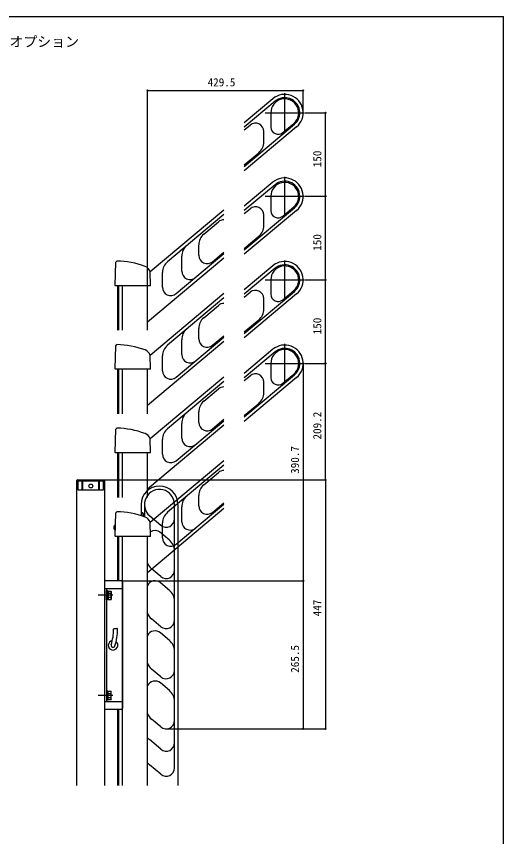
# Model space of a CAD drawing. Units: millimetres, scale not verified. Extents: x -875 to 875, y -1303 to 1295.
# Drawn here: x 0 to 875, y -225 to 1247 of the extents above; entities that cross this region are included whole.
import ezdxf
from ezdxf.enums import TextEntityAlignment as Align

# ---------------------------------------------------------------- set-up
doc = ezdxf.new("R2010")
doc.units = ezdxf.units.MM
doc.header["$LTSCALE"] = 8
for name, color, linetype in [('0-1_USER1', 3, 'Continuous'), ('0-4_YKK_12', 2, 'Continuous'), ('0-5_YKK_13', 4, 'Continuous'), ('0-6_YKK_D', 6, 'Continuous'), ('0-7_YKK_ZWAK', 7, 'Continuous')]:
    doc.layers.add(name, color=color, linetype=linetype)
doc.styles.add('ＭＳ ゴシック', font='')
doc.styles.get('ＭＳ ゴシック').set_extended_font_data('MS Gothic')

msp = doc.modelspace()

# ---------------------------------------------------------------- linework, layer by layer
at = {"layer": '0-4_YKK_12'}
for p, q in [((108.695, -133.358), (108.695, 413.142)), ((158.695, -133.358), (158.695, 413.142))]:
    msp.add_line(p, q, dxfattribs=at)
at = {"layer": '0-5_YKK_13'}
for p, q in [((482, 1039.3), (482, 1109.3)), ((460.788, 1099.579), (409.342, 1056.411)), ((464.645, 1094.983), (409.342, 1048.578)), ((447, 1074.3), (517, 1074.3)), ((457, 1074.3), (457, 1048.566)), ((409.342, 978.086), (499.359, 1053.62)), ((409.342, 1043.357), (419.7, 1052.048)), ((503.212, 1049.021), (409.342, 970.254)), ((478.356, 1038.607), (498.073, 1055.152)), ((444.342, 1021.723), (444.342, 1042.701)), ((409.342, 980.697), (435.411, 1002.572)), ((482, 889.3), (482, 959.3)), ((460.788, 949.579), (409.342, 906.411)), ((464.645, 944.983), (409.342, 898.578)), ((447, 924.3), (517, 924.3)), ((457, 924.3), (457, 898.566)), ((372.61, 899.64), (240.324, 788.639)), ((409.342, 828.086), (499.359, 903.62)), ((409.342, 893.357), (419.7, 902.048)), ((503.212, 899.021), (409.342, 820.254)), ((478.356, 888.607), (498.073, 905.152)), ((372.51, 891.808), (271.326, 806.905)), ((444.342, 871.723), (444.342, 892.701)), ((336.44, 856.32), (362.868, 878.496)), ((409.342, 830.697), (435.411, 852.572)), ((327.51, 818.335), (327.51, 837.169)), ((372.61, 813.483), (235.59, 698.51)), ((287.002, 749.566), (372.51, 821.316)), ((296.868, 790.012), (296.868, 816.679)), ((352.151, 806.844), (372.51, 823.926)), ((177.195, 764.354), (178.288, 806.082)), ((178.288, 806.082), (180.34, 808.042)), ((460.788, 799.579), (409.342, 756.411)), ((482, 739.3), (482, 809.3)), ((240.86, 764.354), (240.222, 788.718)), ((262.396, 761.087), (262.396, 787.754)), ((464.645, 794.983), (409.342, 748.578)), ((447, 774.3), (517, 774.3)), ((457, 774.3), (457, 748.566)), ((177.877, 763.672), (177.195, 764.354)), ((240.177, 763.672), (177.877, 763.672)), ((181.895, 683.672), (181.895, 763.672)), ((184.095, 683.672), (184.095, 763.672)), ((190.495, 683.672), (190.495, 763.672)), ((235.495, 683.672), (235.495, 763.672)), ((240.86, 764.354), (240.177, 763.672)), ((409.342, 678.086), (499.359, 753.62)), ((409.342, 743.357), (419.7, 752.048)), ((478.356, 738.607), (498.073, 755.152)), ((372.61, 749.64), (240.324, 638.639)), ((372.51, 741.808), (271.326, 656.905)), ((503.212, 749.021), (409.342, 670.254)), ((444.342, 721.723), (444.342, 742.701)), ((336.44, 706.32), (362.868, 728.496)), ((409.342, 680.697), (435.411, 702.572)), ((327.51, 668.335), (327.51, 687.169)), ((372.61, 663.483), (235.59, 548.51)), ((287.002, 599.566), (372.51, 671.316)), ((296.868, 640.012), (296.868, 666.679)), ((352.151, 656.844), (372.51, 673.926)), ((177.195, 614.354), (178.288, 656.082)), ((178.288, 656.082), (180.34, 658.042)), ((460.788, 649.579), (409.342, 606.411)), ((482, 589.3), (482, 659.3)), ((240.86, 614.354), (240.222, 638.718)), ((262.396, 611.087), (262.396, 637.754)), ((464.645, 644.983), (409.342, 598.578)), ((447, 624.3), (517, 624.3)), ((457, 624.3), (457, 598.566)), ((177.877, 613.672), (177.195, 614.354)), ((240.177, 613.672), (177.877, 613.672)), ((181.895, 533.672), (181.895, 613.672)), ((184.095, 533.672), (184.095, 613.672)), ((190.495, 533.672), (190.495, 613.672)), ((235.495, 533.672), (235.495, 613.672)), ((240.86, 614.354), (240.177, 613.672)), ((478.356, 588.607), (498.073, 605.152)), ((372.61, 599.64), (240.324, 488.639)), ((372.51, 591.808), (271.326, 506.905)), ((409.342, 528.086), (499.359, 603.62)), ((409.342, 593.357), (419.7, 602.048)), ((503.212, 599.021), (409.342, 520.254)), ((444.342, 571.723), (444.342, 592.701)), ((336.44, 556.32), (362.868, 578.496)), ((409.342, 530.697), (435.411, 552.572)), ((327.51, 518.335), (327.51, 537.169)), ((287.002, 449.566), (372.51, 521.316)), ((296.868, 490.012), (296.868, 516.679)), ((352.151, 506.844), (372.51, 523.926)), ((177.195, 464.354), (178.288, 506.082)), ((178.288, 506.082), (180.34, 508.042)), ((372.61, 513.483), (235.59, 398.51)), ((240.86, 464.354), (240.222, 488.718)), ((262.396, 461.087), (262.396, 487.754)), ((177.877, 463.672), (177.195, 464.354)), ((240.177, 463.672), (177.877, 463.672)), ((181.895, 383.672), (181.895, 463.672)), ((184.095, 383.672), (184.095, 463.672)), ((190.495, 383.672), (190.495, 463.672)), ((235.495, 383.672), (235.495, 463.672)), ((240.86, 464.354), (240.177, 463.672)), ((372.61, 449.64), (240.324, 338.639)), ((372.51, 441.808), (271.326, 356.905)), ((336.44, 406.32), (362.868, 428.496)), ((108.495, 413.142), (108.495, 414.142)), ((158.895, 413.142), (108.495, 413.142)), ((109.495, 415.142), (157.895, 415.142)), ((109.995, 400.439), (109.995, 413.142)), ((111.195, 397.142), (111.195, 413.142)), ((118.195, 397.142), (118.195, 413.142)), ((119.195, 397.142), (119.195, 413.142)), ((148.195, 397.142), (148.195, 413.142)), ((149.195, 397.142), (149.195, 413.142)), ((157.295, 400.439), (157.295, 413.142)), ((158.795, 413.142), (158.795, 414.142)), ((109.995, 400.439), (111.195, 397.142)), ((157.395, 400.439), (156.195, 397.142)), ((327.51, 368.335), (327.51, 387.169)), ((223.932, 371.072), (223.932, 350.875)), ((229.932, 371.072), (229.932, 348.841)), ((287.002, 299.566), (372.51, 371.316)), ((289.932, 371.072), (289.932, -133.358)), ((352.151, 356.844), (372.51, 373.926)), ((177.195, 314.354), (178.288, 356.082)), ((178.288, 356.082), (180.34, 358.042)), ((225.432, 350.392), (225.432, 355.072)), ((227.432, 355.072), (227.432, 349.722)), ((372.61, 363.483), (235.59, 248.51)), ((296.868, 340.012), (296.868, 366.679)), ((239.577, 350.389), (259.29, 333.847)), ((240.86, 314.354), (240.222, 338.718)), ((177.411, 334.523), (177.411, 324.821)), ((177.651, 331.772), (177.411, 331.772)), ((177.541, 327.572), (177.411, 327.572)), ((262.396, 311.087), (262.396, 337.754)), ((177.877, 313.672), (177.195, 314.354)), ((240.177, 313.672), (177.877, 313.672)), ((181.895, 233.672), (181.895, 313.672)), ((184.095, 233.672), (184.095, 313.672)), ((190.495, -133.358), (190.495, 313.672)), ((235.495, -133.358), (235.495, 313.672)), ((240.86, 314.354), (240.177, 313.672)), ((275.002, 306.75), (256.932, 321.912)), ((283.932, 253.1), (283.932, 287.647)), ((259.29, 241.609), (242.862, 255.394)), ((283.932, 197.647), (283.932, 253.1)), ((188.495, 233.642), (158.695, 233.642)), ((190.495, 231.642), (190.495, 4.642)), ((275.002, 216.75), (258.574, 230.535)), ((173.095, 208.142), (146.595, 208.142)), ((190.495, 219.642), (158.595, 219.642)), ((161.795, 219.642), (161.795, 16.642)), ((163.395, 215.192), (164.995, 215.192)), ((164.995, 208.392), (163.395, 208.392)), ((164.995, 207.892), (163.395, 207.892)), ((164.995, 215.647), (169.915, 215.647)), ((164.995, 215.647), (164.995, 200.636)), ((164.995, 212.142), (164.995, 204.142)), ((164.995, 211.895), (169.915, 211.895)), ((170.495, 214.642), (169.915, 215.647)), ((170.495, 214.642), (170.495, 201.642)), ((163.395, 201.092), (164.995, 201.092)), ((164.995, 204.389), (169.915, 204.389)), ((164.995, 200.636), (169.915, 200.636)), ((170.495, 201.642), (169.915, 200.636)), ((283.932, 163.1), (283.932, 197.647)), ((259.29, 151.609), (242.862, 165.394)), ((283.932, 107.647), (283.932, 163.1)), ((175.599, 148.142), (180.599, 148.142)), ((275.002, 126.75), (258.574, 140.535)), ((283.932, 73.1), (283.932, 107.647)), ((259.29, 61.609), (242.862, 75.394)), ((283.932, 17.647), (283.932, 73.1)), ((275.002, 36.75), (258.574, 50.535)), ((163.395, 35.192), (164.995, 35.192)), ((164.995, 35.647), (169.915, 35.647)), ((164.995, 20.636), (164.995, 35.647)), ((164.995, 24.142), (164.995, 32.142)), ((164.995, 31.895), (169.915, 31.895)), ((170.495, 34.642), (169.915, 35.647)), ((170.495, 21.642), (170.495, 34.642)), ((173.095, 28.142), (146.595, 28.142)), ((190.495, 16.642), (158.595, 16.642)), ((164.995, 28.392), (163.395, 28.392)), ((164.995, 27.892), (163.395, 27.892)), ((163.395, 21.092), (164.995, 21.092)), ((164.995, 24.389), (169.915, 24.389)), ((164.995, 20.636), (169.915, 20.636)), ((170.495, 21.642), (169.915, 20.636)), ((283.932, -16.9), (283.932, 17.647)), ((188.495, 2.642), (158.695, 2.642)), ((181.895, -133.358), (181.895, 2.672)), ((184.095, -133.358), (184.095, 2.672)), ((259.29, -28.391), (242.862, -14.606)), ((283.932, -101.946), (283.932, -16.9)), ((259.29, -68.391), (238.862, -51.25)), ((259.29, -113.391), (238.862, -96.25))]:
    msp.add_line(p, q, dxfattribs=at)
for points in [[(111.195, 397.142), (156.195, 397.142), (156.195, 413.142)], [(283.932, 291.712), (283.932, 345.335), (283.932, 371.076)]]:
    msp.add_lwpolyline(points, dxfattribs=at)
for points in [[(161.795, 199.642), (161.795, 216.642), (163.395, 216.642), (163.395, 199.642)], [(161.795, 36.642), (161.795, 19.642), (163.395, 19.642), (163.395, 36.642)]]:
    msp.add_lwpolyline(points, close=True, dxfattribs=at)
msp.add_circle((133.695, 404.142), 3.5, dxfattribs=at)
for centre, radius, start, end in [((482, 1074.3), 33, 310, 130), ((482, 1074.3), 25, 310, 180), ((482, 1074.3), 27, 310, 130), ((429.342, 1040.558), 15, 0, 130), ((470, 1048.566), 13, 180, 310), ((419.342, 1021.723), 25, 310, 0), ((482, 924.3), 33, 310, 130), ((482, 924.3), 25, 310, 180), ((482, 924.3), 27, 310, 130), ((429.342, 890.558), 15, 0, 130), ((470, 898.566), 13, 180, 310), ((372.51, 867.005), 15, 90, 130), ((419.342, 871.723), 25, 310, 0), ((352.51, 837.169), 25, 130, 180), ((321.868, 816.679), 25, 130, 180), ((342.51, 818.335), 15, 180, 310), ((177.272, 653.572), 154.5, 69.60904, 88.86229), ((225.877, 784.331), 15, 17.00535, 69.60904), ((287.396, 787.754), 25, 130, 180), ((482, 774.3), 25, 310, 180), ((482, 774.3), 33, 310, 130), ((482, 774.3), 27, 310, 130), ((311.868, 790.012), 15, 180.00001, 310), ((277.396, 761.087), 15, 180.00001, 310), ((429.342, 740.558), 15, 0, 130), ((470, 748.566), 13, 180, 310), ((372.51, 717.005), 15, 90, 130), ((419.342, 721.723), 25, 310, 0), ((352.51, 687.169), 25, 130, 180), ((321.868, 666.679), 25, 130, 180), ((342.51, 668.335), 15, 180, 310), ((177.272, 503.572), 154.5, 69.60904, 88.86229), ((225.877, 634.331), 15, 17.00535, 69.60904), ((287.396, 637.754), 25, 130, 180), ((482, 624.3), 25, 310, 180), ((482, 624.3), 33, 310, 130), ((482, 624.3), 27, 310, 130), ((311.868, 640.012), 15, 180.00001, 310), ((277.396, 611.087), 15, 180.00001, 310), ((429.342, 590.558), 15, 0, 130), ((470, 598.566), 13, 180, 310), ((372.51, 567.005), 15, 90, 130), ((419.342, 571.723), 25, 310, 0), ((352.51, 537.169), 25, 130, 180), ((321.868, 516.679), 25, 130, 180), ((342.51, 518.335), 15, 180, 310), ((177.272, 353.572), 154.5, 69.60904, 88.86229), ((287.396, 487.754), 25, 130, 180), ((225.877, 484.331), 15, 17.00535, 69.60904), ((311.868, 490.012), 15, 180.00001, 310), ((277.396, 461.087), 15, 180.00001, 310), ((372.51, 417.005), 15, 90, 130), ((109.495, 414.142), 1, 90, 180), ((157.795, 414.142), 1, 0, 90), ((256.932, 371.072), 33, 0, 180), ((256.932, 371.072), 27, 0, 229.99999), ((256.932, 371.072), 27, 0, 229.99999), ((352.51, 387.169), 25, 130, 180), ((321.868, 366.679), 25, 130, 180), ((342.51, 368.335), 15, 180, 310), ((177.272, 203.572), 154.5, 69.60904, 88.86229), ((226.432, 355.072), 1, 0, 180), ((287.396, 337.754), 25, 130, 180), ((225.877, 334.331), 15, 17.00535, 69.60904), ((268.932, 345.338), 15, 230.00011, 0), ((311.868, 340.012), 15, 180.00001, 310), ((181.11, 329.672), 6.1, 127.32274, 232.67726), ((248.932, 309.044), 15, 50.00011, 123.17318), ((277.396, 311.087), 15, 180.00001, 310), ((258.932, 287.599), 25, 0, 50.00011), ((258.932, 274.545), 25, 200.36936, 230.00037), ((268.932, 253.1), 15, 230.00011, 0), ((188.495, 231.642), 2, 0, 90), ((248.932, 219.044), 15, 50.00011, 153.60881), ((167.173, 213.771), 3.323, 325.61575, 34.38425), ((158.076, 208.142), 12.419, 342.41205, 17.58795), ((258.932, 197.599), 25, 0, 50.00011), ((167.173, 202.513), 3.323, 325.61575, 34.38425), ((258.932, 184.545), 25, 200.36936, 230.00037), ((268.932, 163.1), 15, 230.00011, 0), ((175.599, 147.142), 1, 90, 179.9168), ((180.599, 147.142), 1, 359.921, 90), ((81.599, 147.278), 93, 342.42628, 359.9168), ((81.599, 147.278), 100, 342.42628, 359.921), ((248.932, 129.044), 15, 50.00011, 153.60881), ((173.595, 118.142), 8.5, 99.06344, 50.39019), ((173.595, 118.142), 3.5, 162.42628, 342.42628), ((258.932, 107.599), 25, 0, 50.00011), ((258.932, 94.545), 25, 200.36936, 230.00037), ((268.932, 73.1), 15, 230.00011, 0), ((248.932, 39.044), 15, 50.00011, 153.60881), ((167.173, 33.771), 3.323, 325.61575, 34.38425), ((158.076, 28.142), 12.419, 342.41205, 17.58795), ((258.932, 17.599), 25, 0, 50.00011), ((167.173, 22.513), 3.323, 325.61575, 34.38425), ((188.495, 4.642), 2, 270, 0), ((258.932, 4.545), 25, 200.36936, 230.00037), ((268.932, -16.9), 15, 230.00011, 0), ((254.932, -32.099), 25, 218.97035, 229.99988), ((268.932, -56.9), 15, 230.00018, 0), ((254.932, -77.099), 25, 218.97062, 229.99988), ((268.932, -101.9), 15, 230.00018, 0)]:
    msp.add_arc(centre, radius, start, end, dxfattribs=at)
for centre, major_axis, start_param, end_param in [((118.695, 399.059), (0, 1.38), 4.71238898, 7.85398163), ((148.695, 399.059), (0, -1.38), 1.57079633, 4.71238898)]:
    msp.add_ellipse(centre, major_axis=major_axis, ratio=0.362319, start_param=start_param, end_param=end_param, dxfattribs=at)
at = {"layer": '0-6_YKK_D'}
for p, q in [((235.495, 764.672), (235.495, 1115.3)), ((235.495, 1114.3), (515, 1114.3)), ((515, 1075.3), (515, 1115.3)), ((518, 1074.3), (556, 1074.3)), ((555, 924.3), (555, 1074.3)), ((518, 924.3), (556, 924.3)), ((518, 924.3), (556, 924.3)), ((555, 774.3), (555, 924.3)), ((518, 774.3), (556, 774.3)), ((518, 774.3), (556, 774.3)), ((555, 624.3), (555, 774.3)), ((516, 624.3), (514, 624.3)), ((515, 624.3), (515, 233.642)), ((518, 624.3), (556, 624.3)), ((518, 624.3), (556, 624.3)), ((555, 415.142), (555, 624.3)), ((158.795, 415.142), (556, 415.142)), ((158.795, 415.142), (556, 415.142)), ((555, 415.142), (555, -31.9)), ((189.495, 233.642), (516, 233.642)), ((189.495, 233.642), (516, 233.642)), ((515, 233.642), (515, -31.9)), ((269.932, -31.9), (556, -31.9)), ((269.932, -31.9), (516, -31.9))]:
    msp.add_line(p, q, dxfattribs=at)
for centre in [(235.495, 1114.3), (515, 1114.3), (555, 1074.3), (555, 924.3), (555, 924.3), (555, 774.3), (555, 774.3), (515, 624.3), (555, 624.3), (555, 624.3), (555, 415.142), (555, 415.142), (515, 233.642), (515, 233.642), (515, -31.9), (555, -31.9)]:
    msp.add_circle(centre, 1.075, dxfattribs=at)
at = {"layer": '0-7_YKK_ZWAK'}
msp.add_line((-875, 1247.3), (875, 1247.3), dxfattribs=at)
msp.add_lwpolyline([(-875, -1302.7), (875, -1302.7), (875, 1247.3)], dxfattribs=at)

# ---------------------------------------------------------------- texts
at = {"layer": '0-1_USER1', "style": 'ＭＳ ゴシック'}
msp.add_text('■ルシアス バルコニー 持ち出し式（胴差し納まり・柱芯納まり）共通 オプション ', height=18.33, dxfattribs=at).set_placement((-825, 1187.3), align=Align.BOTTOM_LEFT)
at = {"layer": '0-6_YKK_D', "style": 'ＭＳ ゴシック'}
msp.add_text('429.5', height=14.66, dxfattribs=at).set_placement((343.429, 1117.3), align=Align.BOTTOM_LEFT)
for s, p in [('150', (552, 976.459)), ('150', (552, 826.459)), ('150', (552, 676.459)), ('209.2', (552, 487.676)), ('390.7', (512, 425.965)), ('447', (552, 170.201)), ('265.5', (512, 68.825))]:
    msp.add_text(s, height=14.66, rotation=90, dxfattribs=at).set_placement(p, align=Align.BOTTOM_LEFT)

doc.saveas('drawing.dxf')
